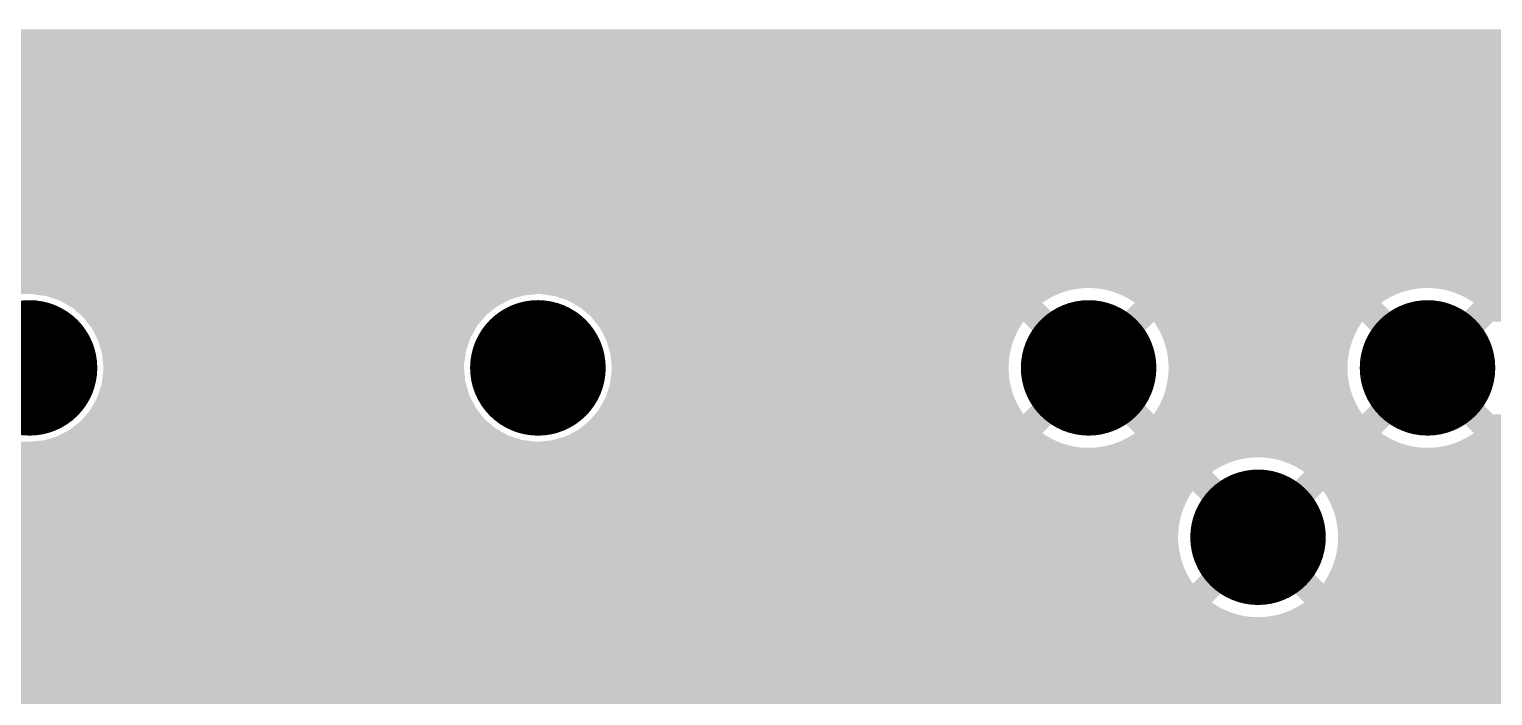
# Model space of a CAD drawing. Extents: x 295 to 953, y 10 to 290.
# Drawn here: x 596.74 to 614.84, y 236.79 to 245.04 of the extents above; entities that cross this region are included whole.
import ezdxf

# ---------------------------------------------------------------- set-up
doc = ezdxf.new("R2010")
doc.units = 0
doc.header["$LTSCALE"] = 5
doc.header["$MEASUREMENT"] = 0
doc.layers.get('0').update_dxf_attribs({"linetype": 'CONTINUOUS', "lineweight": 25})

msp = doc.modelspace()

# ---------------------------------------------------------------- linework, layer by layer
at = {"const_width": 0.838}
for points in [[(596.326, 240.847, 1), (597.164, 240.847, 1)], [(602.612, 240.847, 1), (603.451, 240.847, 1)], [(609.423, 240.847, 1), (610.261, 240.847, 1)], [(613.614, 240.847, 1), (614.452, 240.847, 1)], [(611.518, 238.751, 1), (612.356, 238.751, 1)]]:
    msp.add_lwpolyline(points, format="xyb", close=True, dxfattribs=at)
for points in [[(519.737, 243.466), (521.307, 245.036), (630.273, 243.466), (630.273, 245.036)], [(521.307, 245.036), (521.31, 245.037), (630.273, 245.036), (630.273, 245.037)], [(521.31, 245.037), (521.31, 245.038), (630.273, 245.037), (630.273, 245.038)], [(519.735, 243.463), (519.737, 243.466), (630.273, 243.463), (630.273, 243.466)], [(519.735, 243.462), (519.735, 243.463), (630.273, 243.462), (630.273, 243.463)], [(519.735, 241.836), (519.735, 243.462), (630.273, 241.836), (630.273, 243.462)], [(519.735, 241.834), (519.735, 241.836), (609.784, 241.834), (609.842, 241.836)], [(519.735, 241.829), (519.735, 241.834), (609.727, 241.829), (609.784, 241.834)], [(519.735, 241.821), (519.735, 241.829), (609.67, 241.821), (609.727, 241.829)], [(519.735, 241.809), (519.735, 241.821), (609.614, 241.809), (609.67, 241.821)], [(519.735, 241.794), (519.735, 241.809), (609.558, 241.794), (609.614, 241.809)], [(519.735, 241.776), (519.735, 241.794), (609.503, 241.776), (609.558, 241.794)], [(609.876, 241.835), (609.842, 241.836), (614.012, 241.835), (614.033, 241.836)], [(609.893, 241.834), (609.876, 241.835), (613.975, 241.834), (614.012, 241.835)], [(609.934, 241.831), (609.893, 241.834), (613.945, 241.831), (613.975, 241.834)], [(609.953, 241.829), (609.934, 241.831), (613.918, 241.829), (613.945, 241.831)], [(609.991, 241.824), (609.953, 241.829), (613.886, 241.824), (613.918, 241.829)], [(610.011, 241.821), (609.991, 241.824), (613.861, 241.821), (613.886, 241.824)], [(610.048, 241.814), (610.011, 241.821), (613.829, 241.814), (613.861, 241.821)], [(610.068, 241.809), (610.048, 241.814), (613.805, 241.809), (613.829, 241.814)], [(610.104, 241.8), (610.068, 241.809), (613.773, 241.8), (613.805, 241.809)], [(610.124, 241.794), (610.104, 241.8), (613.749, 241.794), (613.773, 241.8)], [(610.159, 241.784), (610.124, 241.794), (613.717, 241.784), (613.749, 241.794)], [(614.067, 241.835), (614.033, 241.836), (630.273, 241.835), (630.273, 241.836)], [(614.125, 241.831), (614.067, 241.835), (630.273, 241.831), (630.273, 241.835)], [(614.182, 241.824), (614.125, 241.831), (630.273, 241.824), (630.273, 241.831)], [(614.239, 241.814), (614.182, 241.824), (630.273, 241.814), (630.273, 241.824)], [(614.295, 241.8), (614.239, 241.814), (630.273, 241.8), (630.273, 241.814)], [(614.35, 241.784), (614.295, 241.8), (630.273, 241.784), (630.273, 241.8)], [(519.735, 241.76), (519.735, 241.776), (609.464, 241.76), (609.503, 241.776)], [(588.397, 241.76), (588.363, 241.76), (596.738, 241.76), (596.745, 241.76)], [(596.779, 241.76), (596.745, 241.76), (603.025, 241.76), (603.031, 241.76)], [(596.899, 241.743), (596.779, 241.76), (602.857, 241.743), (603.025, 241.76)], [(596.953, 241.736), (596.899, 241.743), (602.833, 241.736), (602.857, 241.743)], [(597.078, 241.694), (596.953, 241.736), (602.69, 241.694), (602.833, 241.736)], [(597.118, 241.68), (597.078, 241.694), (602.664, 241.68), (602.69, 241.694)], [(597.236, 241.613), (597.118, 241.68), (602.535, 241.613), (602.664, 241.68)], [(597.27, 241.594), (597.236, 241.613), (602.51, 241.594), (602.535, 241.613)], [(603.066, 241.76), (603.031, 241.76), (609.462, 241.76), (609.464, 241.76)], [(603.103, 241.755), (603.066, 241.76), (609.45, 241.755), (609.462, 241.76)], [(603.239, 241.736), (603.103, 241.755), (609.41, 241.736), (609.45, 241.755)], [(603.257, 241.73), (603.239, 241.736), (609.398, 241.73), (609.41, 241.736)], [(603.338, 241.703), (603.257, 241.73), (609.347, 241.703), (609.398, 241.73)], [(603.405, 241.68), (603.338, 241.703), (609.311, 241.68), (609.347, 241.703)], [(603.418, 241.673), (603.405, 241.68), (609.298, 241.673), (609.311, 241.68)], [(603.453, 241.653), (603.418, 241.673), (609.269, 241.653), (609.298, 241.673)], [(603.557, 241.594), (603.453, 241.653), (609.328, 241.594), (609.269, 241.653)], [(610.179, 241.776), (610.159, 241.784), (613.694, 241.776), (613.717, 241.784)], [(610.213, 241.763), (610.179, 241.776), (613.663, 241.763), (613.694, 241.776)], [(610.233, 241.755), (610.213, 241.763), (613.641, 241.755), (613.663, 241.763)], [(610.265, 241.74), (610.233, 241.755), (613.61, 241.74), (613.641, 241.755)], [(610.236, 241.475), (610.414, 241.653), (613.639, 241.475), (613.46, 241.653)], [(610.285, 241.73), (610.265, 241.74), (613.589, 241.73), (613.61, 241.74)], [(610.317, 241.714), (610.285, 241.73), (613.559, 241.714), (613.589, 241.73)], [(610.336, 241.703), (610.317, 241.714), (613.538, 241.703), (613.559, 241.714)], [(610.366, 241.685), (610.336, 241.703), (613.509, 241.685), (613.538, 241.703)], [(610.385, 241.673), (610.366, 241.685), (613.489, 241.673), (613.509, 241.685)], [(610.414, 241.653), (610.385, 241.673), (613.46, 241.653), (613.489, 241.673)], [(614.404, 241.763), (614.35, 241.784), (630.273, 241.763), (630.273, 241.784)], [(614.456, 241.74), (614.404, 241.763), (630.273, 241.74), (630.273, 241.763)], [(614.427, 241.475), (614.605, 241.653), (630.273, 241.475), (630.273, 241.653)], [(614.508, 241.714), (614.456, 241.74), (630.273, 241.714), (630.273, 241.74)], [(614.557, 241.685), (614.508, 241.714), (630.273, 241.685), (630.273, 241.714)], [(614.605, 241.653), (614.557, 241.685), (630.273, 241.653), (630.273, 241.685)], [(597.375, 241.505), (597.27, 241.594), (602.398, 241.505), (602.51, 241.594)], [(597.403, 241.48), (597.375, 241.505), (602.377, 241.48), (602.398, 241.505)], [(597.489, 241.372), (597.403, 241.48), (602.284, 241.372), (602.377, 241.48)], [(603.69, 241.48), (603.557, 241.594), (609.442, 241.48), (609.328, 241.594)], [(603.694, 241.475), (603.69, 241.48), (609.448, 241.475), (609.442, 241.48)], [(603.738, 241.419), (603.694, 241.475), (630.273, 241.419), (630.273, 241.475)], [(609.448, 241.475), (609.462, 241.484), (610.236, 241.475), (610.221, 241.484)], [(609.462, 241.484), (609.491, 241.5), (610.221, 241.484), (610.193, 241.5)], [(609.491, 241.5), (609.505, 241.508), (610.193, 241.5), (610.177, 241.508)], [(609.505, 241.508), (609.536, 241.522), (610.177, 241.508), (610.148, 241.522)], [(609.536, 241.522), (609.551, 241.529), (610.148, 241.522), (610.132, 241.529)], [(609.551, 241.529), (609.582, 241.541), (610.132, 241.529), (610.102, 241.541)], [(609.582, 241.541), (609.597, 241.547), (610.102, 241.541), (610.085, 241.547)], [(609.597, 241.547), (609.63, 241.557), (610.085, 241.547), (610.055, 241.557)], [(609.63, 241.557), (609.645, 241.562), (610.055, 241.557), (610.037, 241.562)], [(609.645, 241.562), (609.679, 241.57), (610.037, 241.562), (610.007, 241.57)], [(609.679, 241.57), (609.693, 241.573), (610.007, 241.57), (609.988, 241.573)], [(609.693, 241.573), (609.728, 241.579), (609.988, 241.573), (609.958, 241.579)], [(609.728, 241.579), (609.742, 241.582), (609.958, 241.579), (609.938, 241.582)], [(609.742, 241.582), (609.779, 241.585), (609.938, 241.582), (609.908, 241.585)], [(609.779, 241.585), (609.792, 241.587), (609.908, 241.585), (609.885, 241.587)], [(609.792, 241.587), (609.836, 241.588), (609.885, 241.587), (609.859, 241.588)], [(609.836, 241.588), (609.842, 241.588), (609.859, 241.588), (609.842, 241.588)], [(613.639, 241.475), (613.653, 241.484), (614.427, 241.475), (614.412, 241.484)], [(613.653, 241.484), (613.682, 241.5), (614.412, 241.484), (614.384, 241.5)], [(613.682, 241.5), (613.696, 241.508), (614.384, 241.5), (614.368, 241.508)], [(613.696, 241.508), (613.727, 241.522), (614.368, 241.508), (614.339, 241.522)], [(613.727, 241.522), (613.742, 241.529), (614.339, 241.522), (614.323, 241.529)], [(613.742, 241.529), (613.773, 241.541), (614.323, 241.529), (614.293, 241.541)], [(613.773, 241.541), (613.788, 241.547), (614.293, 241.541), (614.276, 241.547)], [(613.788, 241.547), (613.821, 241.557), (614.276, 241.547), (614.246, 241.557)], [(613.821, 241.557), (613.836, 241.562), (614.246, 241.557), (614.228, 241.562)], [(613.836, 241.562), (613.87, 241.57), (614.228, 241.562), (614.198, 241.57)], [(613.87, 241.57), (613.884, 241.573), (614.198, 241.57), (614.179, 241.573)], [(613.884, 241.573), (613.919, 241.579), (614.179, 241.573), (614.149, 241.579)], [(613.919, 241.579), (613.933, 241.582), (614.149, 241.579), (614.129, 241.582)], [(613.933, 241.582), (613.97, 241.585), (614.129, 241.582), (614.099, 241.585)], [(613.97, 241.585), (613.983, 241.587), (614.099, 241.585), (614.076, 241.587)], [(613.983, 241.587), (614.027, 241.588), (614.076, 241.587), (614.05, 241.588)], [(614.027, 241.588), (614.033, 241.588), (614.05, 241.588), (614.033, 241.588)], [(597.512, 241.343), (597.489, 241.372), (602.268, 241.343), (602.284, 241.372)], [(597.576, 241.22), (597.512, 241.343), (602.198, 241.22), (602.268, 241.343)], [(603.776, 241.371), (603.738, 241.419), (609.003, 241.371), (609.035, 241.419)], [(603.798, 241.343), (603.776, 241.371), (608.987, 241.343), (609.003, 241.371)], [(603.81, 241.321), (603.798, 241.343), (608.974, 241.321), (608.987, 241.343)], [(603.836, 241.27), (603.81, 241.321), (608.948, 241.27), (608.974, 241.321)], [(603.864, 241.217), (603.836, 241.27), (608.925, 241.217), (608.948, 241.27)], [(609.213, 241.241), (609.035, 241.419), (610.47, 241.241), (610.648, 241.419)], [(610.655, 241.41), (610.648, 241.419), (613.22, 241.41), (613.226, 241.419)], [(610.68, 241.371), (610.655, 241.41), (613.194, 241.371), (613.22, 241.41)], [(610.686, 241.361), (610.68, 241.371), (613.189, 241.361), (613.194, 241.371)], [(610.709, 241.321), (610.686, 241.361), (613.165, 241.321), (613.189, 241.361)], [(610.715, 241.311), (610.709, 241.321), (613.16, 241.311), (613.165, 241.321)], [(610.735, 241.27), (610.715, 241.311), (613.139, 241.27), (613.16, 241.311)], [(610.741, 241.26), (610.735, 241.27), (613.134, 241.26), (613.139, 241.27)], [(610.758, 241.217), (610.741, 241.26), (613.116, 241.217), (613.134, 241.26)], [(613.404, 241.241), (613.226, 241.419), (614.661, 241.241), (614.839, 241.419)], [(597.592, 241.188), (597.576, 241.22), (602.187, 241.188), (602.198, 241.22)], [(597.632, 241.054), (597.592, 241.188), (602.142, 241.054), (602.187, 241.188)], [(603.879, 241.188), (603.864, 241.217), (608.914, 241.188), (608.925, 241.217)], [(603.886, 241.163), (603.879, 241.188), (608.905, 241.163), (608.914, 241.188)], [(603.902, 241.108), (603.886, 241.163), (608.888, 241.108), (608.905, 241.163)], [(603.919, 241.052), (603.902, 241.108), (608.874, 241.052), (608.888, 241.108)], [(609.131, 241.06), (609.137, 241.075), (610.552, 241.06), (610.547, 241.075)], [(609.137, 241.075), (609.147, 241.107), (610.547, 241.075), (610.536, 241.107)], [(609.147, 241.107), (609.154, 241.122), (610.536, 241.107), (610.53, 241.122)], [(609.154, 241.122), (609.166, 241.153), (610.53, 241.122), (610.517, 241.153)], [(609.166, 241.153), (609.174, 241.168), (610.517, 241.153), (610.51, 241.168)], [(609.174, 241.168), (609.188, 241.198), (610.51, 241.168), (610.495, 241.198)], [(609.188, 241.198), (609.197, 241.212), (610.495, 241.198), (610.487, 241.212)], [(609.197, 241.212), (609.213, 241.241), (610.487, 241.212), (610.47, 241.241)], [(610.763, 241.207), (610.758, 241.217), (613.112, 241.207), (613.116, 241.217)], [(610.778, 241.163), (610.763, 241.207), (613.096, 241.163), (613.112, 241.207)], [(610.782, 241.152), (610.778, 241.163), (613.093, 241.152), (613.096, 241.163)], [(610.795, 241.108), (610.782, 241.152), (613.079, 241.108), (613.093, 241.152)], [(610.799, 241.097), (610.795, 241.108), (613.076, 241.097), (613.079, 241.108)], [(610.809, 241.052), (610.799, 241.097), (613.065, 241.052), (613.076, 241.097)], [(613.322, 241.06), (613.328, 241.075), (614.743, 241.06), (614.738, 241.075)], [(613.328, 241.075), (613.338, 241.107), (614.738, 241.075), (614.727, 241.107)], [(613.338, 241.107), (613.345, 241.122), (614.727, 241.107), (614.721, 241.122)], [(613.345, 241.122), (613.357, 241.153), (614.721, 241.122), (614.708, 241.153)], [(613.357, 241.153), (613.365, 241.168), (614.708, 241.153), (614.701, 241.168)], [(613.365, 241.168), (613.379, 241.198), (614.701, 241.168), (614.686, 241.198)], [(613.379, 241.198), (613.388, 241.212), (614.686, 241.198), (614.678, 241.212)], [(613.388, 241.212), (613.404, 241.241), (614.678, 241.212), (614.661, 241.241)], [(597.642, 241.021), (597.632, 241.054), (602.137, 241.021), (602.142, 241.054)], [(597.655, 240.881), (597.642, 241.021), (602.118, 240.881), (602.137, 241.021)], [(603.928, 241.021), (603.919, 241.052), (608.869, 241.021), (608.874, 241.052)], [(603.931, 240.996), (603.928, 241.021), (608.864, 240.996), (608.869, 241.021)], [(603.936, 240.939), (603.931, 240.996), (608.857, 240.939), (608.864, 240.996)], [(603.942, 240.881), (603.936, 240.939), (608.853, 240.881), (608.857, 240.939)], [(609.101, 240.88), (609.103, 240.913), (610.583, 240.88), (610.58, 240.913)], [(609.103, 240.913), (609.105, 240.929), (610.58, 240.913), (610.579, 240.929)], [(609.105, 240.929), (609.109, 240.963), (610.579, 240.929), (610.574, 240.963)], [(609.109, 240.963), (609.112, 240.979), (610.574, 240.963), (610.572, 240.979)], [(609.112, 240.979), (609.119, 241.011), (610.572, 240.979), (610.565, 241.011)], [(609.119, 241.011), (609.123, 241.028), (610.565, 241.011), (610.561, 241.028)], [(609.123, 241.028), (609.131, 241.06), (610.561, 241.028), (610.552, 241.06)], [(610.812, 241.041), (610.809, 241.052), (613.063, 241.041), (613.065, 241.052)], [(610.819, 240.996), (610.812, 241.041), (613.055, 240.996), (613.063, 241.041)], [(610.821, 240.984), (610.819, 240.996), (613.054, 240.984), (613.055, 240.996)], [(610.826, 240.939), (610.821, 240.984), (613.048, 240.939), (613.054, 240.984)], [(610.828, 240.927), (610.826, 240.939), (613.047, 240.927), (613.048, 240.939)], [(610.83, 240.881), (610.828, 240.927), (613.044, 240.881), (613.047, 240.927)], [(613.292, 240.88), (613.294, 240.913), (614.774, 240.88), (614.771, 240.913)], [(613.294, 240.913), (613.296, 240.929), (614.771, 240.913), (614.77, 240.929)], [(613.296, 240.929), (613.3, 240.963), (614.77, 240.929), (614.765, 240.963)], [(613.3, 240.963), (613.303, 240.979), (614.765, 240.963), (614.763, 240.979)], [(613.303, 240.979), (613.31, 241.011), (614.763, 240.979), (614.756, 241.011)], [(613.31, 241.011), (613.314, 241.028), (614.756, 241.011), (614.752, 241.028)], [(613.314, 241.028), (613.322, 241.06), (614.752, 241.028), (614.743, 241.06)], [(597.639, 240.673), (597.658, 240.812), (602.135, 240.673), (602.121, 240.812)], [(597.659, 240.847), (597.655, 240.881), (602.118, 240.847), (602.118, 240.881)], [(597.658, 240.812), (597.659, 240.847), (602.121, 240.812), (602.118, 240.847)], [(603.923, 240.652), (603.931, 240.709), (608.872, 240.652), (608.862, 240.709)], [(603.931, 240.709), (603.938, 240.766), (608.862, 240.709), (608.856, 240.766)], [(603.938, 240.766), (603.944, 240.812), (608.856, 240.766), (608.854, 240.812)], [(603.945, 240.847), (603.942, 240.881), (608.853, 240.847), (608.853, 240.881)], [(603.944, 240.812), (603.945, 240.824), (608.854, 240.812), (608.853, 240.824)], [(603.945, 240.824), (603.945, 240.847), (608.853, 240.824), (608.853, 240.847)], [(609.1, 240.863), (609.101, 240.88), (610.583, 240.863), (610.583, 240.88)], [(609.101, 240.83), (609.1, 240.863), (610.583, 240.83), (610.583, 240.863)], [(609.101, 240.813), (609.101, 240.83), (610.583, 240.813), (610.583, 240.83)], [(609.103, 240.78), (609.101, 240.813), (610.581, 240.78), (610.583, 240.813)], [(609.105, 240.764), (609.103, 240.78), (610.579, 240.764), (610.581, 240.78)], [(609.11, 240.731), (609.105, 240.764), (610.575, 240.731), (610.579, 240.764)], [(609.112, 240.714), (609.11, 240.731), (610.571, 240.714), (610.575, 240.731)], [(609.119, 240.682), (609.112, 240.714), (610.565, 240.682), (610.571, 240.714)], [(610.82, 240.697), (610.821, 240.709), (613.055, 240.697), (613.053, 240.709)], [(610.821, 240.709), (610.827, 240.755), (613.053, 240.709), (613.048, 240.755)], [(610.827, 240.766), (610.83, 240.812), (613.047, 240.766), (613.045, 240.812)], [(610.827, 240.755), (610.827, 240.766), (613.048, 240.755), (613.047, 240.766)], [(610.831, 240.87), (610.83, 240.881), (613.044, 240.87), (613.044, 240.881)], [(610.83, 240.824), (610.831, 240.87), (613.044, 240.824), (613.044, 240.87)], [(610.83, 240.812), (610.83, 240.824), (613.045, 240.812), (613.044, 240.824)], [(613.291, 240.863), (613.292, 240.88), (614.774, 240.863), (614.774, 240.88)], [(613.292, 240.83), (613.291, 240.863), (614.774, 240.83), (614.774, 240.863)], [(613.292, 240.813), (613.292, 240.83), (614.774, 240.813), (614.774, 240.83)], [(613.294, 240.78), (613.292, 240.813), (614.772, 240.78), (614.774, 240.813)], [(613.296, 240.764), (613.294, 240.78), (614.77, 240.764), (614.772, 240.78)], [(613.301, 240.731), (613.296, 240.764), (614.766, 240.731), (614.77, 240.764)], [(613.303, 240.714), (613.301, 240.731), (614.762, 240.714), (614.766, 240.731)], [(613.31, 240.682), (613.303, 240.714), (614.756, 240.682), (614.762, 240.714)], [(597.59, 240.505), (597.635, 240.639), (602.184, 240.505), (602.145, 240.639)], [(597.635, 240.639), (597.639, 240.673), (602.145, 240.639), (602.135, 240.673)], [(603.87, 240.487), (603.888, 240.541), (608.921, 240.487), (608.901, 240.541)], [(603.888, 240.541), (603.907, 240.596), (608.901, 240.541), (608.885, 240.596)], [(603.907, 240.596), (603.921, 240.639), (608.885, 240.596), (608.875, 240.639)], [(603.921, 240.639), (603.923, 240.652), (608.875, 240.639), (608.872, 240.652)], [(609.122, 240.666), (609.119, 240.682), (610.561, 240.666), (610.565, 240.682)], [(609.132, 240.633), (609.122, 240.666), (610.552, 240.633), (610.561, 240.666)], [(609.136, 240.618), (609.132, 240.633), (610.547, 240.618), (610.552, 240.633)], [(609.148, 240.586), (609.136, 240.618), (610.536, 240.586), (610.547, 240.618)], [(609.153, 240.571), (609.148, 240.586), (610.53, 240.571), (610.536, 240.586)], [(609.167, 240.54), (609.153, 240.571), (610.517, 240.54), (610.53, 240.571)], [(609.173, 240.525), (609.167, 240.54), (610.51, 240.525), (610.517, 240.54)], [(609.189, 240.495), (609.173, 240.525), (610.495, 240.495), (610.51, 240.525)], [(610.763, 240.487), (610.779, 240.53), (613.112, 240.487), (613.096, 240.53)], [(610.779, 240.53), (610.782, 240.541), (613.096, 240.53), (613.092, 240.541)], [(610.782, 240.541), (610.796, 240.585), (613.092, 240.541), (613.079, 240.585)], [(610.796, 240.585), (610.798, 240.596), (613.079, 240.585), (613.076, 240.596)], [(610.798, 240.596), (610.809, 240.641), (613.076, 240.596), (613.066, 240.641)], [(610.809, 240.641), (610.811, 240.652), (613.066, 240.641), (613.063, 240.652)], [(610.811, 240.652), (610.82, 240.697), (613.063, 240.652), (613.055, 240.697)], [(613.313, 240.666), (613.31, 240.682), (614.752, 240.666), (614.756, 240.682)], [(613.323, 240.633), (613.313, 240.666), (614.743, 240.633), (614.752, 240.666)], [(613.327, 240.618), (613.323, 240.633), (614.738, 240.618), (614.743, 240.633)], [(613.339, 240.586), (613.327, 240.618), (614.727, 240.586), (614.738, 240.618)], [(613.344, 240.571), (613.339, 240.586), (614.721, 240.571), (614.727, 240.586)], [(613.358, 240.54), (613.344, 240.571), (614.708, 240.54), (614.721, 240.571)], [(613.364, 240.525), (613.358, 240.54), (614.701, 240.525), (614.708, 240.54)], [(613.38, 240.495), (613.364, 240.525), (614.686, 240.495), (614.701, 240.525)], [(597.492, 240.321), (597.509, 240.35), (602.287, 240.321), (602.265, 240.35)], [(597.509, 240.35), (597.579, 240.473), (602.265, 240.35), (602.201, 240.473)], [(597.579, 240.473), (597.59, 240.505), (602.201, 240.473), (602.184, 240.505)], [(603.785, 240.332), (603.813, 240.382), (608.997, 240.332), (608.969, 240.382)], [(603.813, 240.382), (603.843, 240.434), (608.969, 240.382), (608.943, 240.434)], [(603.843, 240.434), (603.865, 240.473), (608.943, 240.434), (608.926, 240.473)], [(603.865, 240.473), (603.87, 240.487), (608.926, 240.473), (608.921, 240.487)], [(609.035, 240.274), (609.213, 240.452), (610.648, 240.274), (610.47, 240.452)], [(609.196, 240.481), (609.189, 240.495), (610.487, 240.481), (610.495, 240.495)], [(609.213, 240.452), (609.196, 240.481), (610.47, 240.452), (610.487, 240.481)], [(610.686, 240.332), (610.709, 240.372), (613.188, 240.332), (613.166, 240.372)], [(610.709, 240.372), (610.715, 240.382), (613.166, 240.372), (613.16, 240.382)], [(610.715, 240.382), (610.736, 240.423), (613.16, 240.382), (613.139, 240.423)], [(610.736, 240.423), (610.74, 240.434), (613.139, 240.423), (613.134, 240.434)], [(610.74, 240.434), (610.759, 240.476), (613.134, 240.434), (613.116, 240.476)], [(610.759, 240.476), (610.763, 240.487), (613.116, 240.476), (613.112, 240.487)], [(613.226, 240.274), (613.404, 240.452), (614.839, 240.274), (614.661, 240.452)], [(613.387, 240.481), (613.38, 240.495), (614.678, 240.481), (614.686, 240.495)], [(613.404, 240.452), (613.387, 240.481), (614.661, 240.452), (614.678, 240.481)], [(597.266, 240.099), (597.379, 240.188), (602.506, 240.099), (602.402, 240.188)], [(597.379, 240.188), (597.4, 240.213), (602.402, 240.188), (602.373, 240.213)], [(597.4, 240.213), (597.492, 240.321), (602.373, 240.213), (602.287, 240.321)], [(603.528, 240.08), (603.665, 240.188), (609.309, 240.08), (609.418, 240.188)], [(603.665, 240.188), (603.691, 240.218), (609.418, 240.188), (609.448, 240.218)], [(603.691, 240.218), (603.739, 240.274), (630.273, 240.218), (630.273, 240.274)], [(603.739, 240.274), (603.747, 240.284), (609.035, 240.274), (609.029, 240.284)], [(603.747, 240.284), (603.779, 240.321), (609.029, 240.284), (609.004, 240.321)], [(603.779, 240.321), (603.785, 240.332), (609.004, 240.321), (608.997, 240.332)], [(609.463, 240.21), (609.448, 240.218), (610.222, 240.21), (610.236, 240.218)], [(609.491, 240.193), (609.463, 240.21), (610.192, 240.193), (610.222, 240.21)], [(609.506, 240.185), (609.491, 240.193), (610.178, 240.185), (610.192, 240.193)], [(609.535, 240.171), (609.506, 240.185), (610.147, 240.171), (610.178, 240.185)], [(609.552, 240.164), (609.535, 240.171), (610.133, 240.164), (610.147, 240.171)], [(609.581, 240.152), (609.552, 240.164), (610.101, 240.152), (610.133, 240.164)], [(610.414, 240.04), (610.236, 240.218), (613.46, 240.04), (613.639, 240.218)], [(610.648, 240.274), (610.655, 240.284), (613.226, 240.274), (613.22, 240.284)], [(610.655, 240.284), (610.68, 240.322), (613.22, 240.284), (613.195, 240.322)], [(610.68, 240.322), (610.686, 240.332), (613.195, 240.322), (613.188, 240.332)], [(613.654, 240.21), (613.639, 240.218), (614.413, 240.21), (614.427, 240.218)], [(613.682, 240.193), (613.654, 240.21), (614.383, 240.193), (614.413, 240.21)], [(613.697, 240.185), (613.682, 240.193), (614.369, 240.185), (614.383, 240.193)], [(613.726, 240.171), (613.697, 240.185), (614.338, 240.171), (614.369, 240.185)], [(613.743, 240.164), (613.726, 240.171), (614.324, 240.164), (614.338, 240.171)], [(613.772, 240.152), (613.743, 240.164), (614.292, 240.152), (614.324, 240.164)], [(614.605, 240.04), (614.427, 240.218), (630.273, 240.04), (630.273, 240.218)], [(596.943, 239.957), (597.087, 239.999), (602.824, 239.957), (602.698, 239.999)], [(597.087, 239.999), (597.113, 240.013), (602.698, 239.999), (602.658, 240.013)], [(597.113, 240.013), (597.242, 240.08), (602.658, 240.013), (602.54, 240.08)], [(597.242, 240.08), (597.266, 240.099), (602.54, 240.08), (602.506, 240.099)], [(603.216, 239.953), (603.305, 239.979), (609.418, 239.953), (609.367, 239.979)], [(603.305, 239.979), (603.373, 239.999), (609.367, 239.979), (609.332, 239.999)], [(603.373, 239.999), (603.39, 240.008), (609.332, 239.999), (609.317, 240.008)], [(603.39, 240.008), (603.452, 240.04), (609.317, 240.008), (609.269, 240.04)], [(603.452, 240.04), (603.528, 240.08), (609.269, 240.04), (609.309, 240.08)], [(609.598, 240.146), (609.581, 240.152), (610.087, 240.146), (610.101, 240.152)], [(609.629, 240.136), (609.598, 240.146), (610.054, 240.136), (610.087, 240.146)], [(609.646, 240.131), (609.629, 240.136), (610.039, 240.131), (610.054, 240.136)], [(609.677, 240.123), (609.646, 240.131), (610.005, 240.123), (610.039, 240.131)], [(609.695, 240.12), (609.677, 240.123), (609.99, 240.12), (610.005, 240.123)], [(609.726, 240.114), (609.695, 240.12), (609.956, 240.114), (609.99, 240.12)], [(609.745, 240.111), (609.726, 240.114), (609.941, 240.111), (609.956, 240.114)], [(609.775, 240.108), (609.745, 240.111), (609.905, 240.108), (609.941, 240.111)], [(609.799, 240.106), (609.775, 240.108), (609.892, 240.106), (609.905, 240.108)], [(609.825, 240.105), (609.799, 240.106), (609.848, 240.105), (609.892, 240.106)], [(609.842, 240.105), (609.825, 240.105), (609.842, 240.105), (609.848, 240.105)], [(610.306, 239.973), (610.316, 239.979), (613.569, 239.973), (613.558, 239.979)], [(610.316, 239.979), (610.356, 240.002), (613.558, 239.979), (613.519, 240.002)], [(610.356, 240.002), (610.366, 240.008), (613.519, 240.002), (613.508, 240.008)], [(610.366, 240.008), (610.405, 240.033), (613.508, 240.008), (613.47, 240.033)], [(610.405, 240.033), (610.414, 240.04), (613.47, 240.033), (613.46, 240.04)], [(613.789, 240.146), (613.772, 240.152), (614.278, 240.146), (614.292, 240.152)], [(613.82, 240.136), (613.789, 240.146), (614.245, 240.136), (614.278, 240.146)], [(613.837, 240.131), (613.82, 240.136), (614.23, 240.131), (614.245, 240.136)], [(613.868, 240.123), (613.837, 240.131), (614.196, 240.123), (614.23, 240.131)], [(613.886, 240.12), (613.868, 240.123), (614.181, 240.12), (614.196, 240.123)], [(613.917, 240.114), (613.886, 240.12), (614.147, 240.114), (614.181, 240.12)], [(613.936, 240.111), (613.917, 240.114), (614.132, 240.111), (614.147, 240.114)], [(613.966, 240.108), (613.936, 240.111), (614.096, 240.108), (614.132, 240.111)], [(613.99, 240.106), (613.966, 240.108), (614.083, 240.106), (614.096, 240.108)], [(614.016, 240.105), (613.99, 240.106), (614.039, 240.105), (614.083, 240.106)], [(614.033, 240.105), (614.016, 240.105), (614.033, 240.105), (614.039, 240.105)], [(614.497, 239.973), (614.547, 240.002), (630.273, 239.973), (630.273, 240.002)], [(614.547, 240.002), (614.596, 240.033), (630.273, 240.002), (630.273, 240.033)], [(614.596, 240.033), (614.605, 240.04), (630.273, 240.033), (630.273, 240.04)], [(519.735, 239.93), (519.735, 239.933), (609.471, 239.93), (609.464, 239.933)], [(519.735, 239.91), (519.735, 239.93), (609.525, 239.91), (609.471, 239.93)], [(519.735, 239.893), (519.735, 239.91), (609.58, 239.893), (609.525, 239.91)], [(519.735, 239.879), (519.735, 239.893), (609.636, 239.879), (609.58, 239.893)], [(519.735, 239.869), (519.735, 239.879), (609.693, 239.869), (609.636, 239.879)], [(519.735, 239.862), (519.735, 239.869), (609.75, 239.862), (609.693, 239.869)], [(519.735, 239.858), (519.735, 239.862), (609.807, 239.858), (609.75, 239.862)], [(519.735, 239.74), (519.735, 239.858), (630.273, 239.74), (630.273, 239.858)], [(519.735, 239.858), (519.735, 239.858), (609.865, 239.858), (609.807, 239.858)], [(588.363, 239.933), (588.37, 239.934), (596.745, 239.933), (596.711, 239.934)], [(596.745, 239.933), (596.752, 239.934), (603.031, 239.933), (602.997, 239.934)], [(596.752, 239.934), (596.919, 239.95), (602.997, 239.934), (602.877, 239.95)], [(596.919, 239.95), (596.943, 239.957), (602.877, 239.95), (602.824, 239.957)], [(603.031, 239.933), (603.205, 239.95), (609.464, 239.933), (609.425, 239.95)], [(603.205, 239.95), (603.216, 239.953), (609.425, 239.95), (609.418, 239.953)], [(609.865, 239.858), (609.871, 239.858), (614.056, 239.858), (613.998, 239.858)], [(609.871, 239.858), (609.922, 239.861), (613.998, 239.858), (613.957, 239.861)], [(609.922, 239.861), (609.931, 239.862), (613.957, 239.861), (613.941, 239.862)], [(609.931, 239.862), (609.98, 239.867), (613.941, 239.862), (613.897, 239.867)], [(609.98, 239.867), (609.989, 239.869), (613.897, 239.867), (613.884, 239.869)], [(609.989, 239.869), (610.036, 239.877), (613.884, 239.869), (613.84, 239.877)], [(610.036, 239.877), (610.047, 239.879), (613.84, 239.877), (613.827, 239.879)], [(610.047, 239.879), (610.092, 239.89), (613.827, 239.879), (613.783, 239.89)], [(610.092, 239.89), (610.103, 239.893), (613.783, 239.89), (613.771, 239.893)], [(610.103, 239.893), (610.148, 239.906), (613.771, 239.893), (613.728, 239.906)], [(610.148, 239.906), (610.158, 239.91), (613.728, 239.906), (613.716, 239.91)], [(610.158, 239.91), (610.202, 239.925), (613.716, 239.91), (613.674, 239.925)], [(610.202, 239.925), (610.212, 239.93), (613.674, 239.925), (613.662, 239.93)], [(610.212, 239.93), (610.255, 239.948), (613.662, 239.93), (613.62, 239.948)], [(610.255, 239.948), (610.265, 239.953), (613.62, 239.948), (613.609, 239.953)], [(610.265, 239.953), (610.306, 239.973), (613.609, 239.953), (613.569, 239.973)], [(614.056, 239.858), (614.113, 239.861), (630.273, 239.858), (630.273, 239.861)], [(614.113, 239.861), (614.171, 239.867), (630.273, 239.861), (630.273, 239.867)], [(614.171, 239.867), (614.227, 239.877), (630.273, 239.867), (630.273, 239.877)], [(614.227, 239.877), (614.283, 239.89), (630.273, 239.877), (630.273, 239.89)], [(614.283, 239.89), (614.339, 239.906), (630.273, 239.89), (630.273, 239.906)], [(614.339, 239.906), (614.393, 239.925), (630.273, 239.906), (630.273, 239.925)], [(614.393, 239.925), (614.446, 239.948), (630.273, 239.925), (630.273, 239.948)], [(614.446, 239.948), (614.497, 239.973), (630.273, 239.948), (630.273, 239.973)], [(519.735, 239.738), (519.735, 239.74), (611.88, 239.738), (611.937, 239.74)], [(519.735, 239.733), (519.735, 239.738), (611.822, 239.733), (611.88, 239.738)], [(519.735, 239.725), (519.735, 239.733), (611.765, 239.725), (611.822, 239.733)], [(519.735, 239.713), (519.735, 239.725), (611.709, 239.713), (611.765, 239.725)], [(519.735, 239.699), (519.735, 239.713), (611.653, 239.699), (611.709, 239.713)], [(519.735, 239.68), (519.735, 239.699), (611.599, 239.68), (611.653, 239.699)], [(519.735, 239.659), (519.735, 239.68), (611.545, 239.659), (611.599, 239.68)], [(519.735, 239.635), (519.735, 239.659), (611.493, 239.635), (611.545, 239.659)], [(519.735, 239.607), (519.735, 239.635), (611.442, 239.607), (611.493, 239.635)], [(612.029, 239.736), (611.972, 239.74), (630.273, 239.736), (630.273, 239.74)], [(612.087, 239.729), (612.029, 239.736), (630.273, 239.729), (630.273, 239.736)], [(612.143, 239.718), (612.087, 239.729), (630.273, 239.718), (630.273, 239.729)], [(612.199, 239.705), (612.143, 239.718), (630.273, 239.705), (630.273, 239.718)], [(612.254, 239.688), (612.199, 239.705), (630.273, 239.688), (630.273, 239.705)], [(612.308, 239.668), (612.254, 239.688), (630.273, 239.668), (630.273, 239.688)], [(612.315, 239.665), (612.308, 239.668), (630.273, 239.665), (630.273, 239.668)], [(612.354, 239.648), (612.316, 239.665), (630.099, 239.648), (630.273, 239.665)], [(612.361, 239.645), (612.354, 239.648), (630.088, 239.645), (630.099, 239.648)], [(612.412, 239.619), (612.361, 239.645), (630, 239.619), (630.088, 239.645)], [(612.447, 239.598), (612.412, 239.619), (629.931, 239.598), (630, 239.619)], [(519.735, 239.577), (519.735, 239.607), (611.393, 239.577), (611.442, 239.607)], [(519.735, 239.558), (519.735, 239.577), (611.365, 239.558), (611.393, 239.577)], [(519.735, 239.379), (519.735, 239.558), (611.543, 239.379), (611.365, 239.558)], [(611.646, 239.433), (611.678, 239.446), (612.228, 239.433), (612.198, 239.446)], [(611.678, 239.446), (611.693, 239.451), (612.198, 239.446), (612.181, 239.451)], [(611.693, 239.451), (611.725, 239.462), (612.181, 239.451), (612.15, 239.462)], [(611.725, 239.462), (611.74, 239.466), (612.15, 239.462), (612.133, 239.466)], [(611.74, 239.466), (611.774, 239.474), (612.133, 239.466), (612.102, 239.474)], [(611.774, 239.474), (611.789, 239.478), (612.102, 239.474), (612.084, 239.478)], [(611.789, 239.478), (611.824, 239.484), (612.084, 239.478), (612.053, 239.484)], [(611.824, 239.484), (611.838, 239.486), (612.053, 239.484), (612.034, 239.486)], [(611.838, 239.486), (611.875, 239.49), (612.034, 239.486), (612.004, 239.49)], [(611.875, 239.49), (611.887, 239.491), (612.004, 239.49), (611.981, 239.491)], [(611.887, 239.491), (611.932, 239.493), (611.981, 239.491), (611.954, 239.493)], [(611.932, 239.493), (611.937, 239.493), (611.954, 239.493), (611.937, 239.493)], [(612.361, 239.409), (612.47, 239.518), (629.639, 239.409), (629.776, 239.518)], [(612.462, 239.59), (612.447, 239.598), (629.914, 239.59), (629.931, 239.598)], [(612.51, 239.558), (612.462, 239.59), (629.853, 239.558), (629.914, 239.59)], [(612.47, 239.518), (612.51, 239.558), (629.776, 239.518), (629.853, 239.558)], [(519.735, 239.324), (519.735, 239.379), (629.566, 239.324), (629.614, 239.379)], [(519.735, 239.276), (519.735, 239.324), (611.099, 239.276), (611.131, 239.324)], [(519.735, 239.226), (519.735, 239.276), (611.07, 239.226), (611.099, 239.276)], [(611.309, 239.145), (611.131, 239.324), (612.566, 239.145), (612.744, 239.324)], [(611.543, 239.379), (611.557, 239.388), (612.332, 239.379), (612.317, 239.388)], [(611.557, 239.388), (611.587, 239.405), (612.317, 239.388), (612.288, 239.405)], [(611.587, 239.405), (611.601, 239.412), (612.288, 239.405), (612.273, 239.412)], [(611.601, 239.412), (611.632, 239.427), (612.273, 239.412), (612.244, 239.427)], [(611.632, 239.427), (611.646, 239.433), (612.244, 239.427), (612.228, 239.433)], [(612.332, 239.379), (612.361, 239.409), (629.614, 239.379), (629.639, 239.409)], [(612.751, 239.314), (612.744, 239.324), (629.558, 239.314), (629.566, 239.324)], [(612.775, 239.276), (612.751, 239.314), (629.525, 239.276), (629.558, 239.314)], [(612.782, 239.266), (612.775, 239.276), (629.519, 239.266), (629.525, 239.276)], [(612.81, 239.216), (612.782, 239.266), (629.491, 239.216), (629.519, 239.266)], [(519.735, 239.175), (519.735, 239.226), (611.044, 239.175), (611.07, 239.226)], [(519.735, 239.122), (519.735, 239.175), (611.02, 239.122), (611.044, 239.175)], [(519.735, 239.068), (519.735, 239.122), (611, 239.068), (611.02, 239.122)], [(611.262, 239.058), (611.269, 239.073), (612.612, 239.058), (612.606, 239.073)], [(611.269, 239.073), (611.284, 239.102), (612.606, 239.073), (612.59, 239.102)], [(611.284, 239.102), (611.292, 239.117), (612.59, 239.102), (612.583, 239.117)], [(611.292, 239.117), (611.309, 239.145), (612.583, 239.117), (612.566, 239.145)], [(612.836, 239.164), (612.81, 239.216), (629.462, 239.164), (629.491, 239.216)], [(612.853, 239.124), (612.836, 239.164), (629.439, 239.124), (629.462, 239.164)], [(612.859, 239.111), (612.853, 239.124), (629.435, 239.111), (629.439, 239.124)], [(612.878, 239.057), (612.859, 239.111), (629.416, 239.057), (629.435, 239.111)], [(519.735, 239.013), (519.735, 239.068), (610.984, 239.013), (611, 239.068)], [(519.735, 238.957), (519.735, 239.013), (610.97, 238.957), (610.984, 239.013)], [(519.735, 238.9), (519.735, 238.957), (610.96, 238.9), (610.97, 238.957)], [(519.735, 238.843), (519.735, 238.9), (610.953, 238.843), (610.96, 238.9)], [(611.208, 238.883), (611.214, 238.916), (612.667, 238.883), (612.66, 238.916)], [(611.214, 238.916), (611.218, 238.932), (612.66, 238.916), (612.657, 238.932)], [(611.218, 238.932), (611.227, 238.964), (612.657, 238.932), (612.647, 238.964)], [(611.227, 238.964), (611.232, 238.98), (612.647, 238.964), (612.643, 238.98)], [(611.232, 238.98), (611.243, 239.011), (612.643, 238.98), (612.632, 239.011)], [(611.243, 239.011), (611.249, 239.027), (612.632, 239.011), (612.626, 239.027)], [(611.249, 239.027), (611.262, 239.058), (612.626, 239.027), (612.612, 239.058)], [(612.894, 239.002), (612.878, 239.057), (629.398, 239.002), (629.416, 239.057)], [(612.904, 238.958), (612.894, 239.002), (629.383, 238.958), (629.398, 239.002)], [(612.907, 238.946), (612.904, 238.958), (629.381, 238.946), (629.383, 238.958)], [(612.917, 238.889), (612.907, 238.946), (629.374, 238.889), (629.381, 238.946)], [(519.735, 238.786), (519.735, 238.843), (610.949, 238.786), (610.953, 238.843)], [(519.735, 238.728), (519.735, 238.786), (610.949, 238.728), (610.949, 238.786)], [(519.735, 238.671), (519.735, 238.728), (610.952, 238.671), (610.949, 238.728)], [(611.196, 238.768), (611.197, 238.784), (612.679, 238.768), (612.678, 238.784)], [(611.196, 238.734), (611.196, 238.768), (612.679, 238.734), (612.679, 238.768)], [(611.196, 238.718), (611.196, 238.734), (612.678, 238.718), (612.679, 238.734)], [(611.199, 238.685), (611.196, 238.718), (612.676, 238.685), (612.678, 238.718)], [(611.197, 238.784), (611.199, 238.818), (612.678, 238.784), (612.676, 238.818)], [(611.199, 238.818), (611.201, 238.834), (612.676, 238.818), (612.674, 238.834)], [(611.201, 238.834), (611.205, 238.867), (612.674, 238.834), (612.67, 238.867)], [(611.205, 238.867), (611.208, 238.883), (612.67, 238.867), (612.667, 238.883)], [(612.923, 238.832), (612.917, 238.889), (629.366, 238.832), (629.374, 238.889)], [(612.922, 238.659), (612.926, 238.716), (629.368, 238.659), (629.363, 238.716)], [(612.926, 238.785), (612.923, 238.832), (629.36, 238.785), (629.366, 238.832)], [(612.926, 238.774), (612.926, 238.785), (629.36, 238.774), (629.36, 238.785)], [(612.926, 238.751), (612.926, 238.774), (629.359, 238.751), (629.36, 238.774)], [(612.926, 238.716), (612.926, 238.751), (629.363, 238.716), (629.359, 238.751)], [(519.735, 238.613), (519.735, 238.671), (610.958, 238.613), (610.952, 238.671)], [(519.735, 238.557), (519.735, 238.613), (610.968, 238.557), (610.958, 238.613)], [(519.735, 238.501), (519.735, 238.557), (610.981, 238.501), (610.968, 238.557)], [(611.2, 238.668), (611.199, 238.685), (612.674, 238.668), (612.676, 238.685)], [(611.205, 238.635), (611.2, 238.668), (612.67, 238.635), (612.674, 238.668)], [(611.207, 238.619), (611.205, 238.635), (612.667, 238.619), (612.67, 238.635)], [(611.214, 238.586), (611.207, 238.619), (612.661, 238.586), (612.667, 238.619)], [(611.218, 238.57), (611.214, 238.586), (612.656, 238.57), (612.661, 238.586)], [(611.227, 238.538), (611.218, 238.57), (612.648, 238.538), (612.656, 238.57)], [(611.232, 238.522), (611.227, 238.538), (612.643, 238.522), (612.648, 238.538)], [(612.891, 238.489), (612.905, 238.545), (629.402, 238.489), (629.385, 238.545)], [(612.905, 238.545), (612.911, 238.577), (629.385, 238.545), (629.376, 238.577)], [(612.911, 238.577), (612.915, 238.602), (629.376, 238.577), (629.374, 238.602)], [(612.915, 238.602), (612.922, 238.659), (629.374, 238.602), (629.368, 238.659)], [(519.735, 238.445), (519.735, 238.501), (610.997, 238.445), (610.981, 238.501)], [(519.735, 238.391), (519.735, 238.445), (611.016, 238.391), (610.997, 238.445)], [(519.735, 238.338), (519.735, 238.391), (611.039, 238.338), (611.016, 238.391)], [(611.131, 238.179), (611.309, 238.357), (612.744, 238.179), (612.566, 238.357)], [(611.243, 238.491), (611.232, 238.522), (612.632, 238.491), (612.643, 238.522)], [(611.249, 238.475), (611.243, 238.491), (612.626, 238.475), (612.632, 238.491)], [(611.262, 238.445), (611.249, 238.475), (612.613, 238.445), (612.626, 238.475)], [(611.269, 238.43), (611.262, 238.445), (612.605, 238.43), (612.613, 238.445)], [(611.284, 238.4), (611.269, 238.43), (612.591, 238.4), (612.605, 238.43)], [(611.292, 238.385), (611.284, 238.4), (612.582, 238.385), (612.591, 238.4)], [(611.309, 238.357), (611.292, 238.385), (612.566, 238.357), (612.582, 238.385)], [(612.831, 238.328), (612.854, 238.38), (629.468, 238.328), (629.441, 238.38)], [(612.854, 238.38), (612.865, 238.409), (629.441, 238.38), (629.426, 238.409)], [(612.865, 238.409), (612.874, 238.434), (629.426, 238.409), (629.418, 238.434)], [(612.874, 238.434), (612.891, 238.489), (629.418, 238.434), (629.402, 238.489)], [(519.735, 238.286), (519.735, 238.338), (611.064, 238.286), (611.039, 238.338)], [(519.735, 238.236), (519.735, 238.286), (611.093, 238.236), (611.064, 238.286)], [(519.735, 238.188), (519.735, 238.236), (611.124, 238.188), (611.093, 238.236)], [(519.735, 238.179), (519.735, 238.188), (611.131, 238.179), (611.124, 238.188)], [(519.735, 238.123), (519.735, 238.179), (629.611, 238.123), (629.566, 238.179)], [(612.744, 238.179), (612.776, 238.227), (629.566, 238.179), (629.528, 238.227)], [(612.776, 238.227), (612.792, 238.254), (629.528, 238.227), (629.506, 238.254)], [(612.792, 238.254), (612.805, 238.276), (629.506, 238.254), (629.495, 238.276)], [(612.805, 238.276), (612.831, 238.328), (629.495, 238.276), (629.468, 238.328)], [(519.735, 237.944), (519.735, 238.123), (611.365, 237.944), (611.543, 238.123)], [(611.558, 238.114), (611.543, 238.123), (612.317, 238.114), (612.332, 238.123)], [(611.586, 238.098), (611.558, 238.114), (612.288, 238.098), (612.317, 238.114)], [(611.602, 238.09), (611.586, 238.098), (612.274, 238.09), (612.288, 238.098)], [(611.631, 238.076), (611.602, 238.09), (612.243, 238.076), (612.274, 238.09)], [(611.647, 238.069), (611.631, 238.076), (612.229, 238.069), (612.243, 238.076)], [(611.677, 238.056), (611.647, 238.069), (612.197, 238.056), (612.229, 238.069)], [(611.694, 238.051), (611.677, 238.056), (612.182, 238.051), (612.197, 238.056)], [(611.724, 238.041), (611.694, 238.051), (612.149, 238.041), (612.182, 238.051)], [(611.742, 238.036), (611.724, 238.041), (612.134, 238.036), (612.149, 238.041)], [(611.772, 238.028), (611.742, 238.036), (612.101, 238.028), (612.134, 238.036)], [(611.791, 238.024), (611.772, 238.028), (612.086, 238.024), (612.101, 238.028)], [(611.821, 238.018), (611.791, 238.024), (612.051, 238.018), (612.086, 238.024)], [(611.841, 238.016), (611.821, 238.018), (612.037, 238.016), (612.051, 238.018)], [(611.871, 238.012), (611.841, 238.016), (612, 238.012), (612.037, 238.016)], [(611.894, 238.011), (611.871, 238.012), (611.987, 238.011), (612, 238.012)], [(611.921, 238.009), (611.894, 238.011), (611.943, 238.009), (611.987, 238.011)], [(611.937, 238.009), (611.921, 238.009), (611.937, 238.009), (611.943, 238.009)], [(612.337, 238.117), (612.332, 238.123), (629.615, 238.117), (629.611, 238.123)], [(612.451, 238.004), (612.337, 238.117), (629.748, 238.004), (629.615, 238.117)], [(612.51, 237.944), (612.451, 238.004), (629.852, 237.944), (629.748, 238.004)], [(519.735, 237.913), (519.735, 237.944), (611.413, 237.913), (611.365, 237.944)], [(519.735, 237.883), (519.735, 237.913), (611.462, 237.883), (611.413, 237.913)], [(519.735, 237.857), (519.735, 237.883), (611.514, 237.857), (611.462, 237.883)], [(519.735, 237.834), (519.735, 237.857), (611.566, 237.834), (611.514, 237.857)], [(519.735, 237.814), (519.735, 237.834), (611.62, 237.814), (611.566, 237.834)], [(519.735, 237.797), (519.735, 237.814), (611.676, 237.797), (611.62, 237.814)], [(612.188, 237.794), (612.243, 237.81), (630.273, 237.794), (630.273, 237.81)], [(612.243, 237.81), (612.297, 237.83), (630.273, 237.81), (630.273, 237.83)], [(612.297, 237.83), (612.314, 237.837), (630.273, 237.83), (630.273, 237.837)], [(612.315, 237.837), (612.317, 237.838), (630.273, 237.837), (630.239, 237.838)], [(612.317, 237.838), (612.35, 237.852), (630.239, 237.838), (630.132, 237.852)], [(612.35, 237.852), (612.369, 237.861), (630.132, 237.852), (630.065, 237.861)], [(612.369, 237.861), (612.402, 237.878), (630.065, 237.861), (630.016, 237.878)], [(612.402, 237.878), (612.452, 237.906), (630.016, 237.878), (629.932, 237.906)], [(612.452, 237.906), (612.469, 237.917), (629.932, 237.906), (629.9, 237.917)], [(612.469, 237.917), (612.5, 237.938), (629.9, 237.917), (629.863, 237.938)], [(612.5, 237.938), (612.51, 237.944), (629.863, 237.938), (629.852, 237.944)], [(519.735, 237.784), (519.735, 237.797), (611.731, 237.784), (611.676, 237.797)], [(519.735, 237.773), (519.735, 237.784), (611.788, 237.773), (611.731, 237.784)], [(519.735, 237.766), (519.735, 237.773), (611.845, 237.766), (611.788, 237.773)], [(519.735, 237.763), (519.735, 237.766), (611.903, 237.763), (611.845, 237.766)], [(519.735, 237.762), (519.735, 237.763), (611.96, 237.762), (611.903, 237.763)], [(519.735, 236.597), (519.735, 237.762), (630.273, 236.597), (630.273, 237.762)], [(611.96, 237.762), (612.018, 237.765), (630.273, 237.762), (630.273, 237.765)], [(612.018, 237.765), (612.075, 237.772), (630.273, 237.765), (630.273, 237.772)], [(612.075, 237.772), (612.132, 237.781), (630.273, 237.772), (630.273, 237.781)], [(612.132, 237.781), (612.188, 237.794), (630.273, 237.781), (630.273, 237.794)]]:
    msp.add_solid(points)

doc.saveas('drawing.dxf')
